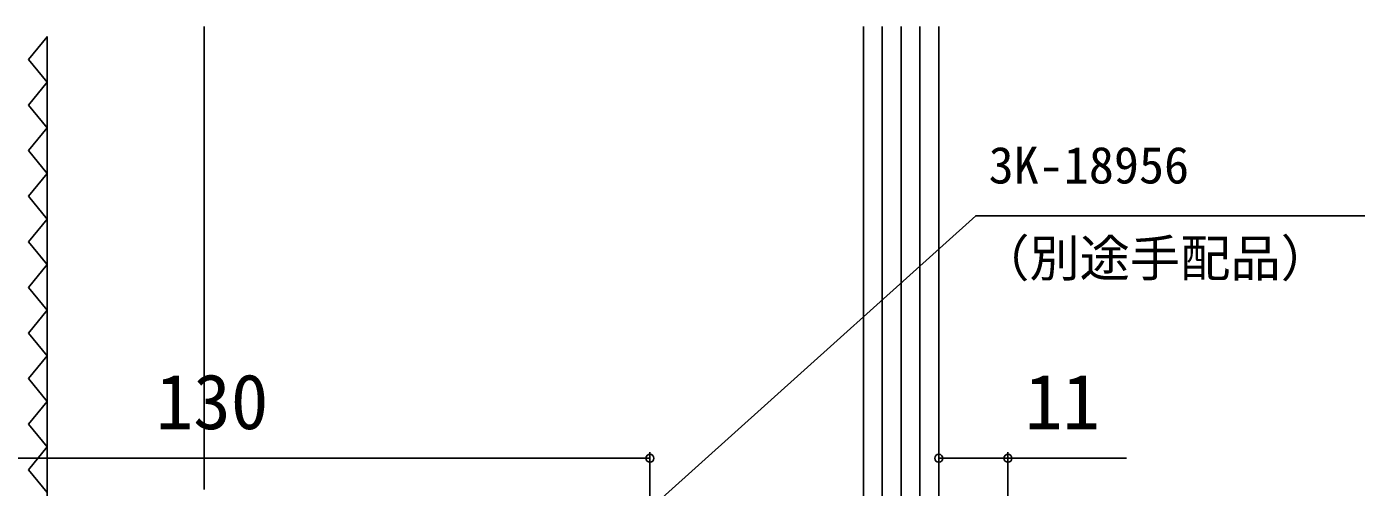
# Model space of a CAD drawing. Units: millimetres, scale not verified. Extents: x -525 to 525, y -783 to 778.
# Drawn here: x -298.5 to -86.7, y 482.6 to 556 of the extents above; entities that cross this region are included whole.
import ezdxf
from ezdxf.enums import TextEntityAlignment as Align

# ---------------------------------------------------------------- set-up
doc = ezdxf.new("R2010")
doc.units = ezdxf.units.MM
doc.header["$LTSCALE"] = 4
doc.layers.add('0-8_YKK_D', color=6, linetype='Continuous')
doc.layers.add('0-A_YSS_K', color=3, linetype='Continuous')
doc.styles.add('ＭＳ ゴシック', font='')
doc.styles.get('ＭＳ ゴシック').set_extended_font_data('MS Gothic')

msp = doc.modelspace()

# ---------------------------------------------------------------- linework, layer by layer
at = {"layer": '0-8_YKK_D'}
for p, q in [((-329.2, 487.2), (-199.2, 487.2)), ((-199.2, 367.2), (-199.2, 488.2)), ((-153.2, 437.2), (-153.2, 488.2)), ((-142.2, 435.2), (-142.2, 488.2))]:
    msp.add_line(p, q, dxfattribs=at)
for points in [[(-225.925, 455.062), (-224.03, 456.768), (-147.31, 525.847), (-77.639, 525.847)], [(-153.2, 487.2), (-142.2, 487.2), (-123.309, 487.2)]]:
    msp.add_lwpolyline(points, dxfattribs=at)
for centre in [(-199.2, 487.2), (-153.2, 487.2), (-142.2, 487.2)]:
    msp.add_circle(centre, 0.637, dxfattribs=at)
at = {"layer": '0-A_YSS_K'}
for p, q in [((-270.2, 556.011), (-270.2, 482.2)), ((-165.2, 556.011), (-165.2, 428.2)), ((-162.2, 556.011), (-162.2, 428.2)), ((-159.2, 556.011), (-159.2, 428.2)), ((-156.2, 556.011), (-156.2, 428.2)), ((-153.2, 556.011), (-153.2, 428.2))]:
    msp.add_line(p, q, dxfattribs=at)
for points in [[(-298.14, 550.765), (-295.2, 554.398), (-295.2, 547.132)], [(-298.14, 543.498), (-295.2, 547.132), (-295.2, 539.865)], [(-298.14, 536.232), (-295.2, 539.865), (-295.2, 532.599)], [(-298.14, 528.965), (-295.2, 532.599), (-295.2, 525.332)], [(-298.14, 521.699), (-295.2, 525.332), (-295.2, 518.066)], [(-298.14, 514.432), (-295.2, 518.066), (-295.2, 510.799)], [(-298.14, 507.166), (-295.2, 510.799), (-295.2, 503.533)], [(-298.14, 499.899), (-295.2, 503.533), (-295.2, 496.266)], [(-298.14, 492.633), (-295.2, 496.266), (-295.2, 489)], [(-298.14, 485.366), (-295.2, 489), (-295.2, 481.733)]]:
    msp.add_lwpolyline(points, close=True, dxfattribs=at)
for points in [[(-295.2, 519.415), (-295.2, 518.066), (-296.292, 519.415)], [(-270.2, 467.2), (-295.2, 467.2), (-295.2, 503.915)]]:
    msp.add_lwpolyline(points, dxfattribs=at)

# ---------------------------------------------------------------- texts
at = {"layer": '0-8_YKK_D', "style": 'ＭＳ ゴシック'}
for s, height, p in [('3K-18956', 5.865, (-145.268, 529.238)), ('（別途手配品）', 5.865, (-146.768, 514.405)), ('130', 8.798, (-277.905, 489.2)), ('11', 8.798, (-139.491, 489.2))]:
    msp.add_text(s, height=height, dxfattribs=at).set_placement(p, align=Align.BOTTOM_LEFT)

doc.saveas('drawing.dxf')
